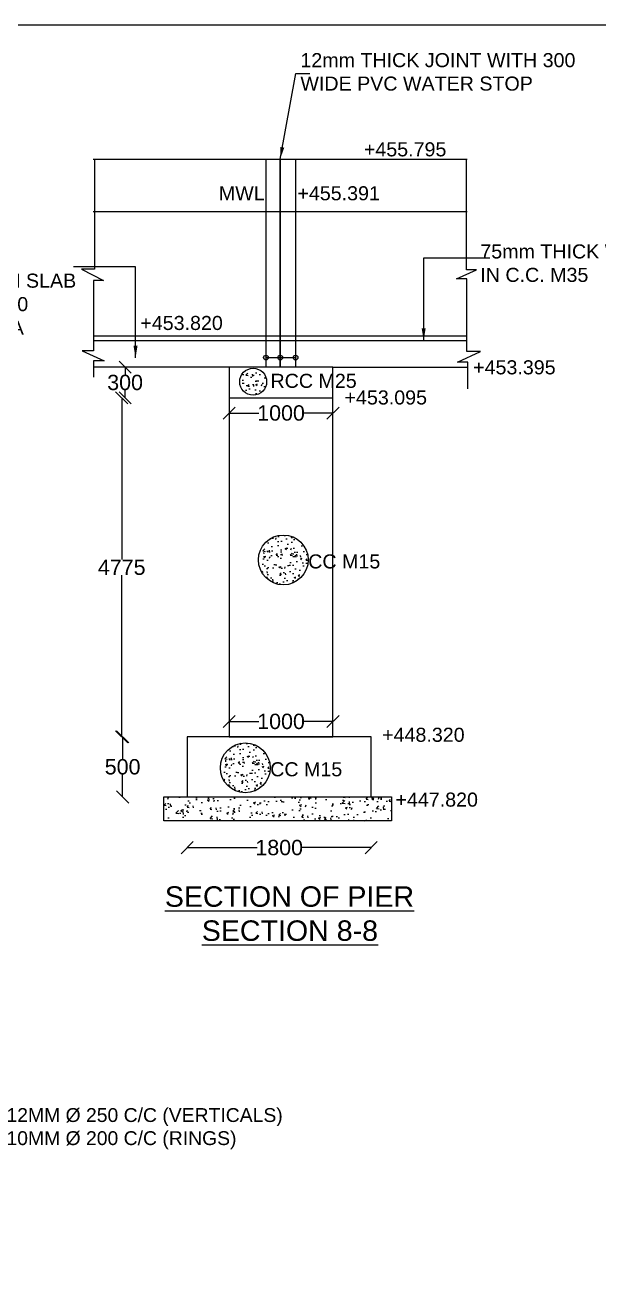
# Model space of a CAD drawing. Header units: millimetres. Extents: x 5124 to 6568637, y 2311 to 91879094.
# Drawn here: x 3775818 to 3780303, y 45945348 to 45955248 of the extents above; entities that cross this region are included whole.
import ezdxf

# ---------------------------------------------------------------- set-up
doc = ezdxf.new("R2010")
doc.units = ezdxf.units.MM
doc.header["$MEASUREMENT"] = 0
doc.linetypes.add('ACAD_ISO02W100', pattern=[15, 12, -3])
for name, color, linetype in [('DIMENSION', 7, 'Continuous'), ('DRAWING', 7, 'Continuous'), ('TEXT', 7, 'Continuous')]:
    doc.layers.add(name, color=color, linetype=linetype)
doc.styles.get("Standard").update_dxf_attribs({"font": 'arial.ttf', "height": 120})
doc.dimstyles.get("Standard").update_dxf_attribs({"dimtxt": 200, "dimasz": 110, "dimexe": 0.18, "dimexo": 0.0625, "dimgap": 0.09, "dimtad": 0, "dimtih": 1, "dimtoh": 1, "dimdec": 0, "dimzin": 0, "dimdsep": 46, "dimtxsty": 'Standard', "dimblk": 'OBLIQUE', "dimcen": 0.09, "dimse1": 1, "dimse2": 1, "dimadec": 0, "dimazin": 0, "dimtfac": 1, "dimtdec": 0, "dimtofl": 0, "dimtmove": 0, "dimatfit": 3, "dimfxl": 1, "dimtolj": 1, "dimtzin": 0, "dimarcsym": 0})

# ---------------------------------------------------------------- blocks, each defined once
blk = doc.blocks.new('_Oblique')
at = {"color": 0, "linetype": 'ByBlock', "lineweight": -2}
blk.add_line((-0.5, -0.5), (0.5, 0.5), dxfattribs=at)
blk = doc.blocks.new('*D93')
at = {"layer": 'Defpoints', "color": 0, "linetype": 'Continuous', "transparency": 16777216}
for p in [(3777083.9, 45949210.6), (3778524, 45949210.6), (3778524, 45948814.4)]:
    blk.add_point(p, dxfattribs=at)
at = {"layer": 'DIMENSION', "color": 0, "linetype": 'Continuous', "lineweight": -2, "transparency": 16777216}
for p, q in [((3777083.9, 45948814.4), (3777630.6, 45948814.4)), ((3778524, 45948814.4), (3777977.4, 45948814.4))]:
    blk.add_line(p, q, dxfattribs=at)
at = {"layer": 'DIMENSION', "color": 0, "linetype": 'Continuous', "lineweight": -2, "transparency": 16777216, "xscale": 95, "yscale": 95, "zscale": 95, "rotation": 180}
blk.add_blockref('_Oblique', (3777083.9, 45948814.4), dxfattribs=at)
at = {"layer": 'DIMENSION', "color": 0, "linetype": 'Continuous', "lineweight": -2, "transparency": 16777216, "xscale": 95, "yscale": 95, "zscale": 95}
blk.add_blockref('_Oblique', (3778524, 45948814.4), dxfattribs=at)
at = {"layer": 'DIMENSION', "color": 0, "linetype": 'Continuous', "transparency": 16777216, "insert": (3777804, 45948814.4), "char_height": 120, "attachment_point": 5}
blk.add_mtext('\\A1;1800', dxfattribs=at)
blk = doc.blocks.new('*D94')
at = {"layer": 'Defpoints', "color": 0, "linetype": 'Continuous', "transparency": 16777216}
for p in [(3776579.4, 45949681.8), (3777083.9, 45949681.8), (3777083.9, 45949210.6)]:
    blk.add_point(p, dxfattribs=at)
at = {"layer": 'DIMENSION', "color": 0, "linetype": 'Continuous', "lineweight": -2, "transparency": 16777216}
for p, q in [((3776579.4, 45949681.8), (3776579.4, 45949507.5)), ((3776579.4, 45949210.6), (3776579.4, 45949384.8))]:
    blk.add_line(p, q, dxfattribs=at)
at = {"layer": 'DIMENSION', "color": 0, "linetype": 'Continuous', "lineweight": -2, "transparency": 16777216, "xscale": 95, "yscale": 95, "zscale": 95}
for p, rotation in [((3776579.4, 45949681.8), 90), ((3776579.4, 45949210.6), 270)]:
    blk.add_blockref('_Oblique', p, dxfattribs=dict(at, rotation=rotation))
at = {"layer": 'DIMENSION', "color": 0, "linetype": 'Continuous', "transparency": 16777216, "insert": (3776579.4, 45949446.2), "char_height": 120, "attachment_point": 5}
blk.add_mtext('\\A1;500', dxfattribs=at)
blk = doc.blocks.new('*D95')
at = {"layer": 'Defpoints', "color": 0, "linetype": 'Continuous', "transparency": 16777216}
for p in [(3778224.7, 45949801.3), (3777412.6, 45949681.8), (3778224.7, 45949681.8)]:
    blk.add_point(p, dxfattribs=at)
at = {"layer": 'DIMENSION', "color": 0, "linetype": 'Continuous', "lineweight": -2, "transparency": 16777216}
for p, q in [((3777412.6, 45949801.3), (3777645.2, 45949801.3)), ((3778224.7, 45949801.3), (3777992, 45949801.3))]:
    blk.add_line(p, q, dxfattribs=at)
at = {"layer": 'DIMENSION', "color": 0, "linetype": 'Continuous', "lineweight": -2, "transparency": 16777216, "xscale": 95, "yscale": 95, "zscale": 95, "rotation": 180}
blk.add_blockref('_Oblique', (3777412.6, 45949801.3), dxfattribs=at)
at = {"layer": 'DIMENSION', "color": 0, "linetype": 'Continuous', "lineweight": -2, "transparency": 16777216, "xscale": 95, "yscale": 95, "zscale": 95}
blk.add_blockref('_Oblique', (3778224.7, 45949801.3), dxfattribs=at)
at = {"layer": 'DIMENSION', "color": 0, "linetype": 'Continuous', "transparency": 16777216, "insert": (3777818.6, 45949801.3), "char_height": 120, "attachment_point": 5}
blk.add_mtext('\\A1;1000', dxfattribs=at)
blk = doc.blocks.new('*D96')
at = {"layer": 'Defpoints', "color": 0, "linetype": 'Continuous', "transparency": 16777216}
for p in [(3777412.6, 45952214.1), (3778224.7, 45952214.1), (3778224.7, 45952214.1)]:
    blk.add_point(p, dxfattribs=at)
at = {"layer": 'DIMENSION', "color": 0, "linetype": 'Continuous', "lineweight": -2, "transparency": 16777216}
for p, q in [((3777412.6, 45952214.1), (3777645.2, 45952214.1)), ((3778224.7, 45952214.1), (3777992, 45952214.1))]:
    blk.add_line(p, q, dxfattribs=at)
at = {"layer": 'DIMENSION', "color": 0, "linetype": 'Continuous', "lineweight": -2, "transparency": 16777216, "xscale": 95, "yscale": 95, "zscale": 95, "rotation": 180}
blk.add_blockref('_Oblique', (3777412.6, 45952214.1), dxfattribs=at)
at = {"layer": 'DIMENSION', "color": 0, "linetype": 'Continuous', "lineweight": -2, "transparency": 16777216, "xscale": 95, "yscale": 95, "zscale": 95}
blk.add_blockref('_Oblique', (3778224.7, 45952214.1), dxfattribs=at)
at = {"layer": 'DIMENSION', "color": 0, "linetype": 'Continuous', "transparency": 16777216, "insert": (3777818.6, 45952214.1), "char_height": 120, "attachment_point": 5}
blk.add_mtext('\\A1;1000', dxfattribs=at)
blk = doc.blocks.new('*D97')
at = {"layer": 'Defpoints', "color": 0, "linetype": 'Continuous', "transparency": 16777216}
for p in [(3776598.8, 45952572.8), (3777412.6, 45952572.8), (3777412.6, 45952333.1)]:
    blk.add_point(p, dxfattribs=at)
at = {"layer": 'DIMENSION', "color": 0, "linetype": 'Continuous', "lineweight": -2, "transparency": 16777216}
for p, q in [((3776598.8, 45952572.8), (3776598.8, 45952514.3)), ((3776598.8, 45952333.1), (3776598.8, 45952391.6))]:
    blk.add_line(p, q, dxfattribs=at)
at = {"layer": 'DIMENSION', "color": 0, "linetype": 'Continuous', "lineweight": -2, "transparency": 16777216, "xscale": 95, "yscale": 95, "zscale": 95}
for p, rotation in [((3776598.8, 45952572.8), 90), ((3776598.8, 45952333.1), 270)]:
    blk.add_blockref('_Oblique', p, dxfattribs=dict(at, rotation=rotation))
at = {"layer": 'DIMENSION', "color": 0, "linetype": 'Continuous', "transparency": 16777216, "insert": (3776598.8, 45952453), "char_height": 120, "attachment_point": 5}
blk.add_mtext('\\A1;300', dxfattribs=at)
blk = doc.blocks.new('*D98')
at = {"layer": 'Defpoints', "color": 0, "linetype": 'Continuous', "transparency": 16777216}
for p in [(3777412.6, 45952333.1), (3776572.4, 45949681.8), (3777412.6, 45949681.8)]:
    blk.add_point(p, dxfattribs=at)
at = {"layer": 'DIMENSION', "color": 0, "linetype": 'Continuous', "lineweight": -2, "transparency": 16777216}
for p, q in [((3776572.4, 45952333.1), (3776572.4, 45951068.5)), ((3776572.4, 45949681.8), (3776572.4, 45950946.3))]:
    blk.add_line(p, q, dxfattribs=at)
at = {"layer": 'DIMENSION', "color": 0, "linetype": 'Continuous', "lineweight": -2, "transparency": 16777216, "xscale": 95, "yscale": 95, "zscale": 95}
for p, rotation in [((3776572.4, 45952333.1), 90), ((3776572.4, 45949681.8), 270)]:
    blk.add_blockref('_Oblique', p, dxfattribs=dict(at, rotation=rotation))
at = {"layer": 'DIMENSION', "color": 0, "linetype": 'Continuous', "transparency": 16777216, "insert": (3776572.4, 45951007.4), "char_height": 120, "attachment_point": 5}
blk.add_mtext('\\A1;4775', dxfattribs=at)

msp = doc.modelspace()

# ---------------------------------------------------------------- hatches: boundary and pattern name
at = {"layer": 'DIMENSION', "linetype": 'Continuous'}
h = msp.add_hatch(color=256, dxfattribs=at)
h.paths.add_polyline_path([(3777700.6, 45952667, 0.414214), (3777682.2, 45952648.5, 0.414214), (3777700.6, 45952630.1)])
h.paths.add_polyline_path([(3777700.6, 45952667), (3777700.6, 45952648.5), (3777719, 45952648.5, 0.414214)])
h.paths.add_polyline_path([(3777719, 45952648.5), (3777700.6, 45952648.5), (3777700.6, 45952630.1, 0.414214)])
h.paths.add_polyline_path([(3777811.4, 45952667, 0.405456), (3777793.5, 45952648.5), (3777811.4, 45952648.5)])
h.paths.add_polyline_path([(3777811.4, 45952648.5), (3777793.5, 45952648.5, 0.405456), (3777811.4, 45952630.1)])
h.paths.add_polyline_path([(3777811.4, 45952667), (3777811.4, 45952648.5), (3777830.4, 45952648.5, 0.423026)])
h.paths.add_polyline_path([(3777830.4, 45952648.5), (3777811.4, 45952648.5), (3777811.4, 45952630.1, 0.423026)])
h.paths.add_polyline_path([(3777932.2, 45952667, 0.414214), (3777913.7, 45952648.5), (3777932.2, 45952648.5)])
h.paths.add_polyline_path([(3777932.2, 45952648.5), (3777913.7, 45952648.5, 0.414214), (3777932.2, 45952630.1)])
h.paths.add_polyline_path([(3777932.2, 45952667), (3777932.2, 45952630.1, 0.414214), (3777950.6, 45952648.5, 0.414214)])
h = msp.add_hatch(dxfattribs=at)
h.set_pattern_fill('AR-CONC', color=256, scale=25, style=0)
h.set_pattern_definition([(50, (0, 0), (179.31504565, -15.68803375), [18.75, -206.25]), (355, (0, 0), (-34.6878334, 188.0480334), [15, -165]), (100.4514, (14.94, -1.3), (144.6273454, 172.3598855), [15.9350475, -175.285528]), (46.1842, (0, 50), (266.8102622, -41.3797536), [28.125, -309.375]), (96.6356, (22.23, 46.55), (233.6656764, 243.5294677), [23.902572, -262.92825]), (351.1842, (0, 50), (233.6654863, 243.5296502), [22.5, -247.5]), (21, (25, 37.5), (149.22676303, -100.65472267), [18.75, -206.25]), (326, (25, 37.5), (60.828833, 181.28751126), [15, -165]), (71.4514, (37.44, 29.11), (210.05565715, 80.6326242), [15.9350475, -175.285528]), (37.5, (0, 0), (3.03996383, 83.22346346), [0, -163, 0, -167.5, 0, -165.625]), (7.5, (0, 0), (65.76738436, 98.60292797), [0, -95.5, 0, -159.25, 0, -63.125]), (327.5, (-55.75, 0), (133.45560904, -5.63871793), [0, -62.5, 0, -195, 0, -258.75]), (317.5, (-80.75, 0), (145.79654234, 25.02624558), [0, -81.25, 0, -129.5, 0, -183.75])])
h.paths.add_polyline_path([(3778681.3, 45949210.6), (3776901.7, 45949210.6), (3776901.7, 45949025), (3778681.3, 45949025)])
at = {"layer": 'DRAWING', "linetype": 'Continuous'}
h = msp.add_hatch(dxfattribs=at)
h.set_pattern_fill('AR-CONC', color=256, scale=20, style=0)
h.set_pattern_definition([(50, (-155.74, 20.35), (143.45203652, -12.550427), [15, -165]), (355, (-155.74, 20.35), (-27.7502667, 150.43842674), [12, -132]), (100.4514, (-143.79, 19.31), (115.70187634, 137.8879084), [12.748038, -140.2284224]), (46.1842, (-155.74, 60.35), (213.4482097, -33.10380287), [22.5, -247.5]), (96.6356, (-137.95, 57.6), (186.9325411, 194.8235742), [19.1220576, -210.3426]), (351.1842, (-155.74, 60.35), (186.932389, 194.8237202), [18, -198]), (21, (-135.74, 50.35), (119.38141042, -80.52377813), [15, -165]), (326, (-135.74, 50.35), (48.6630664, 145.030009), [12, -132]), (71.4514, (-125.79, 43.64), (168.0445257, 64.50609934), [12.748038, -140.2284224]), (37.5, (-155.74, 20.354), (2.431971063, 66.578770766), [0, -130.4, 0, -134, 0, -132.5]), (7.5, (-155.74, 20.354), (52.61390749, 78.88234238), [0, -76.4, 0, -127.4, 0, -50.5]), (327.5, (-200.34, 20.354), (106.764487234, -4.510974347), [0, -50, 0, -156, 0, -207]), (317.5, (-220.34, 20.35), (116.63723387, 20.02099647), [0, -65, 0, -103.6, 0, -147])])
h.paths.add_polyline_path([(3777706.1, 45952458.9, 1), (3777495.1, 45952458.9, 0.401404), (3777596, 45952353.4), (3777605.2, 45952353.4, 0.401404)])
h = msp.add_hatch(dxfattribs=at)
h.set_pattern_fill('AR-CONC', color=256, scale=20, style=0)
h.set_pattern_definition([(50, (5901.85, -36.05), (143.45203652, -12.550427), [15, -165]), (355, (5901.85, -36.05), (-27.7502667, 150.43842674), [12, -132]), (100.4514, (5913.8, -37.1), (115.70187634, 137.8879084), [12.748038, -140.2284224]), (46.1842, (5901.85, 3.95), (213.4482097, -33.10380287), [22.5, -247.5]), (96.6356, (5919.63, 1.19), (186.9325411, 194.8235742), [19.1220576, -210.3426]), (351.1842, (5901.85, 3.95), (186.932389, 194.8237202), [18, -198]), (21, (5921.85, -6.05), (119.38141042, -80.52377813), [15, -165]), (326, (5921.85, -6.05), (48.6630664, 145.030009), [12, -132]), (71.4514, (5931.8, -12.76), (168.0445257, 64.50609934), [12.748038, -140.2284224]), (37.5, (5901.847, -36.053), (2.431971063, 66.578770766), [0, -130.4, 0, -134, 0, -132.5]), (7.5, (5901.85, -36.05), (52.61390749, 78.88234238), [0, -76.4, 0, -127.4, 0, -50.5]), (327.5, (5857.25, -36.053), (106.764487234, -4.510974347), [0, -50, 0, -156, 0, -207]), (317.5, (5837.25, -36.05), (116.63723387, 20.02099647), [0, -65, 0, -103.6, 0, -147])])
h.paths.add_polyline_path([(3778031.4, 45951065.1, 1), (3777641.5, 45951065.1, 1)])
h = msp.add_hatch(dxfattribs=at)
h.set_pattern_fill('AR-CONC', color=256, scale=20, style=0)
h.set_pattern_definition([(50, (5604.4, -1662.11), (143.45203652, -12.550427), [15, -165]), (355, (5604.4, -1662.11), (-27.7502667, 150.43842674), [12, -132]), (100.4514, (5616.35, -1663.16), (115.70187634, 137.8879084), [12.748038, -140.2284224]), (46.1842, (5604.4, -1622.11), (213.4482097, -33.10380287), [22.5, -247.5]), (96.6356, (5622.19, -1624.87), (186.9325411, 194.8235742), [19.1220576, -210.3426]), (351.1842, (5604.4, -1622.11), (186.932389, 194.8237202), [18, -198]), (21, (5624.4, -1632.11), (119.38141042, -80.52377813), [15, -165]), (326, (5624.4, -1632.11), (48.6630664, 145.030009), [12, -132]), (71.4514, (5634.35, -1638.82), (168.0445257, 64.50609934), [12.748038, -140.2284224]), (37.5, (5604.4, -1662.11), (2.431971063, 66.578770766), [0, -130.4, 0, -134, 0, -132.5]), (7.5, (5604.4, -1662.11), (52.61390749, 78.88234238), [0, -76.4, 0, -127.4, 0, -50.5]), (327.5, (5559.8, -1662.11), (106.764487234, -4.510974347), [0, -50, 0, -156, 0, -207]), (317.5, (5539.8, -1662.11), (116.63723387, 20.02099647), [0, -65, 0, -103.6, 0, -147])])
h.paths.add_polyline_path([(3777734, 45949439.1, 1), (3777344, 45949439.1, 1)])

# ---------------------------------------------------------------- linework, layer by layer
at = {"layer": 'DIMENSION', "linetype": 'Continuous'}
for points in [[(3776359.9, 45954199.6), (3776359.9, 45953339.6), (3776258.5, 45953339.6), (3776430.9, 45953250.8), (3776352.9, 45953250.8), (3776352.9, 45952702), (3776264.1, 45952702), (3776435.8, 45952623.4), (3776351.7, 45952623.4), (3776351.7, 45952493.9)], [(3776348.6, 45954199.6), (3779274.1, 45954199.6)], [(3779278.6, 45952403.4), (3779278.6, 45952612.9), (3779197.8, 45952612.9), (3779378.1, 45952695.8), (3779272.1, 45952695.8), (3779272.1, 45953263.9), (3779190.2, 45953263.9), (3779348.5, 45953334.9), (3779268.8, 45953334.9), (3779268.8, 45954199.6)], [(3776348.6, 45953791.9), (3779274.1, 45953791.9)], [(3776348.6, 45952817.7), (3779274.1, 45952817.7)], [(3776348.6, 45952781.8), (3779274.1, 45952781.8)], [(3777412.6, 45952572.8), (3776351.7, 45952572.8)], [(3778224.7, 45952572.8), (3779278.3, 45952572.8)], [(3777412.6, 45952333.1), (3778224.7, 45952333.1)]]:
    msp.add_lwpolyline(points, dxfattribs=at)
at = {"layer": 'DIMENSION', "linetype": 'Continuous', "const_width": 15}
msp.add_lwpolyline([(3777811.4, 45954199.6), (3777811.4, 45952572.8)], dxfattribs=at)
at = {"layer": 'DIMENSION', "linetype": 'Continuous'}
for points in [[(3777412.6, 45949681.8), (3778224.7, 45949681.8), (3778224.7, 45952572.8), (3777412.6, 45952572.8)], [(3777083.9, 45949210.6), (3778524, 45949210.6), (3778524, 45949681.8), (3777083.9, 45949681.8)], [(3776901.7, 45949210.6), (3778681.3, 45949210.6), (3778681.3, 45949025), (3776901.7, 45949025)]]:
    msp.add_lwpolyline(points, close=True, dxfattribs=at)
for centre, radius in [((3777700.6, 45952648.5), 18.4), ((3777811.9, 45952648.5), 18.4), ((3777932.2, 45952648.5), 18.4), ((3777600.6, 45952458.9), 105.5)]:
    msp.add_circle(centre, radius, dxfattribs=at)
at = {"layer": 'DRAWING', "linetype": 'Continuous'}
msp.add_lwpolyline([(3799961.6, 45955247.7), (3768824.8, 45955247.7), (3768824.8, 45933810.5), (3799961.6, 45933810.5)], close=True, dxfattribs=at)
at = {"layer": 'DRAWING', "linetype": 'ACAD_ISO02W100', "ltscale": 20, "const_width": 10}
for points in [[(3777700.6, 45954199.6), (3777700.6, 45952572.8)], [(3777932.2, 45954199.6), (3777932.2, 45952572.8)], [(3777700.6, 45952648.5), (3777932.2, 45952648.5)]]:
    msp.add_lwpolyline(points, dxfattribs=at)
at = {"layer": 'DRAWING', "linetype": 'Continuous'}
for centre in [(3777836.4, 45951065.1), (3777539, 45949439.1)]:
    msp.add_circle(centre, 195, dxfattribs=at)

# ---------------------------------------------------------------- texts
at = {"layer": 'TEXT', "linetype": 'Continuous'}
for s, p in [('+455.795', (3778466.6, 45954222.5)), ('MWL      +455.391', (3777332.1, 45953878.7)), ('+453.820', (3776717.8, 45952864)), ('+453.395', (3779321.1, 45952517.1)), ('RCC M25', (3777735.9, 45952411.3)), ('+453.095', (3778315.2, 45952281.3)), ('CC M15', (3778031.1, 45950998.5)), ('+448.320', (3778609.4, 45949642.3)), ('CC M15', (3777733.7, 45949372.4)), ('+447.820', (3778713.6, 45949135))]:
    msp.add_text(s, height=110, dxfattribs=at).set_placement(p)
at = {"layer": 'TEXT', "linetype": 'Continuous', "attachment_point": 1}
for s, insert, char_height, width in [('12mm THICK JOINT WITH 300\\PWIDE PVC WATER STOP', (3777969.9, 45955030.2), 110, 2145.35), ('250mm TH.TROUGH SLAB IN VRCC M30\\PWITH 20MSA', (3774867.6, 45953488.4), 110, 1457.212), ('75mm THICK W.C\\PIN C.C. M35', (3779377.2, 45953533.7), 110, 1267.075), ('\\pi1222;{\\LSECTION OF PIER\\P\\pi1511;SECTION 8-8}', (3775687.6, 45948511.8), 160, 4380.823), ('{\\H1.0833x;12MM Ø 250 C/C (VERTICALS)\\P10MM Ø 200 C/C (RINGS)}', (3775670.8, 45946776.4), 100, 2156.811)]:
    msp.add_mtext(s, dxfattribs=dict(at, insert=insert, char_height=char_height, width=width))

# ---------------------------------------------------------------- dimensions: what is measured, and where the dimension line sits
at = {"layer": 'DIMENSION', "linetype": 'Continuous'}
for base, p1, p2, text, picture, middle in [((3776598.8, 45952572.8), (3777412.6, 45952333.1), (3777412.6, 45952572.8), '300', '*D97', (3776598.8, 45952453)), ((3776572.4, 45949681.8), (3777412.6, 45952333.1), (3777412.6, 45949681.8), '4775', '*D98', (3776572.4, 45951007.4)), ((3776579.4, 45949681.8), (3777083.9, 45949210.6), (3777083.9, 45949681.8), '500', '*D94', (3776579.4, 45949446.2))]:
    dim = msp.add_linear_dim(base=base, p1=p1, p2=p2, angle=90, text=text, dimstyle='Standard', override={"dimasz": 95, "dimarcsym": 1}, dxfattribs=at)
    dim.commit()
    dim.dimension.update_dxf_attribs({"geometry": picture, "text_midpoint": middle})
for base, p1, p2, text, picture, middle in [((3778224.7, 45952214.1), (3777412.6, 45952214.1), (3778224.7, 45952214.1), '1000', '*D96', (3777818.6, 45952214.1)), ((3778224.7, 45949801.3), (3777412.6, 45949681.8), (3778224.7, 45949681.8), '1000', '*D95', (3777818.6, 45949801.3)), ((3778524, 45948814.4), (3777083.9, 45949210.6), (3778524, 45949210.6), '1800', '*D93', (3777804, 45948814.4))]:
    dim = msp.add_linear_dim(base=base, p1=p1, p2=p2, text=text, dimstyle='Standard', override={"dimasz": 95, "dimarcsym": 1}, dxfattribs=at)
    dim.commit()
    dim.dimension.update_dxf_attribs({"geometry": picture, "text_midpoint": middle})

# ---------------------------------------------------------------- leaders
for points in [[(3777811.4, 45954199.6), (3777933.5, 45954871.5), (3778043.2, 45954871.5)], [(3776680.5, 45952645.2), (3776680.5, 45953357.6), (3776194.8, 45953357.6)], [(3778934.2, 45952781.8), (3778934.2, 45953427.4), (3779450.8, 45953427.4)]]:
    msp.add_leader(points, dimstyle='Standard', override={"dimasz": 95, "dimgap": 0.09, "dimtad": 0, "dimarcsym": 1}, dxfattribs=at)

doc.saveas('drawing.dxf')
